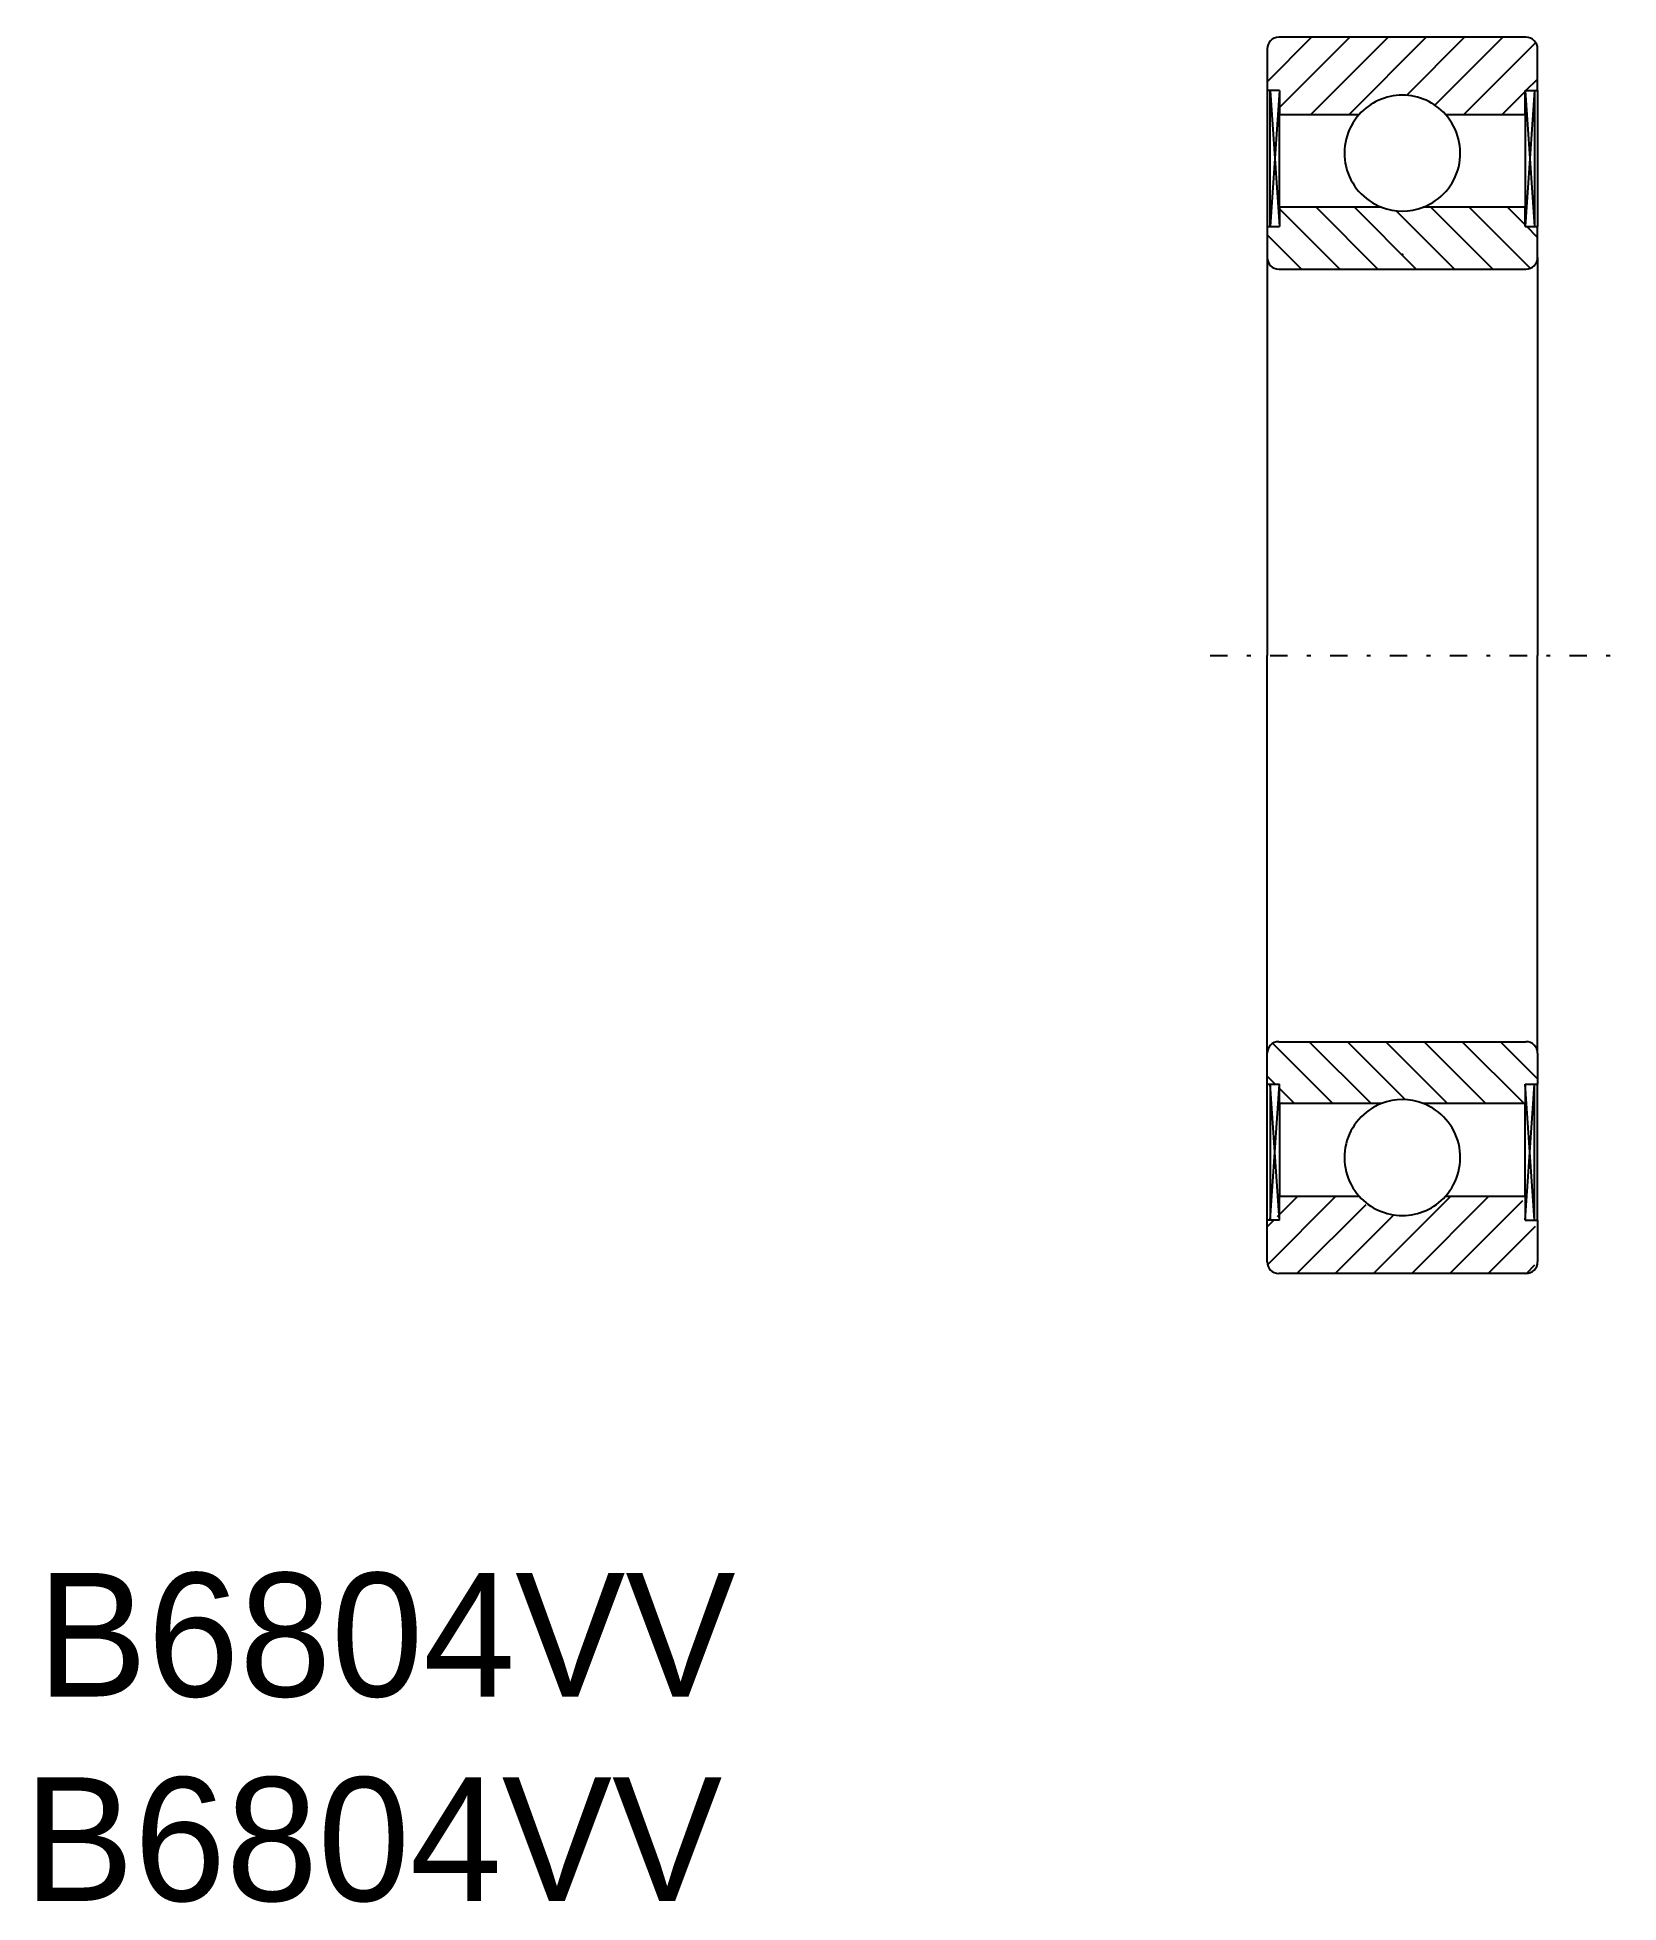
# Model space of a CAD drawing. Extents: x 25 to 202, y 3 to 182.
# Drawn here: x 160.62 to 201.56, y 133.37 to 181.66 of the extents above; entities outside this region: 1.
import ezdxf

# ---------------------------------------------------------------- set-up
doc = ezdxf.new("R2010")
doc.units = 0
doc.linetypes.add('CENTER', pattern=[17.5, 13, -1.5, 1.5, -1.5])
doc.linetypes.add('CNS_CENTER', pattern=[1.5, 0.45, -0.5, 0.05, -0.5])
doc.layers.get('0').update_dxf_attribs({"linetype": 'CONTINUOUS'})
doc.layers.add('CENTER', color=1, linetype='CNS_CENTER')

msp = doc.modelspace()

# ---------------------------------------------------------------- linework, layer by layer
at = {"color": 3, "linetype": 'CONTINUOUS'}
for p, q in [((192.456, 180.505), (193.606, 181.656)), ((192.778, 179.837), (194.596, 181.656)), ((193.586, 179.656), (195.586, 181.656)), ((194.576, 179.656), (196.576, 181.656)), ((196.062, 180.152), (197.566, 181.656)), ((196.798, 179.897), (198.556, 181.656)), ((197.546, 179.656), (199.408, 181.518)), ((192.536, 180.276), (192.778, 176.756)), ((192.778, 180.276), (192.536, 176.756)), ((198.536, 179.656), (199.134, 180.253)), ((199.134, 180.276), (199.375, 176.756)), ((199.375, 180.276), (199.134, 176.756)), ((199.156, 180.276), (199.456, 180.575)), ((195.325, 175.656), (193.725, 177.256)), ((196.315, 175.656), (194.715, 177.256)), ((198.295, 175.656), (196.695, 177.256)), ((199.264, 175.676), (197.685, 177.256)), ((199.134, 176.797), (198.675, 177.256)), ((194.335, 175.656), (192.778, 177.213)), ((197.305, 175.656), (195.796, 177.164)), ((199.456, 176.475), (199.175, 176.756)), ((193.345, 175.656), (192.456, 176.545)), ((194.156, 154.056), (192.6, 155.612)), ((195.146, 154.056), (193.546, 155.656)), ((196.038, 154.153), (194.536, 155.656)), ((197.126, 154.056), (195.526, 155.656)), ((198.116, 154.056), (196.516, 155.656)), ((199.106, 154.056), (197.506, 155.656)), ((199.456, 154.696), (198.496, 155.656)), ((192.666, 154.556), (192.456, 154.766)), ((192.536, 151.036), (192.778, 154.556)), ((192.778, 151.036), (192.536, 154.556)), ((199.134, 151.036), (199.375, 154.556)), ((199.375, 151.036), (199.134, 154.556)), ((193.166, 154.056), (192.778, 154.444)), ((192.465, 149.883), (194.237, 151.656)), ((192.72, 151.128), (193.247, 151.656)), ((195.207, 149.656), (197.207, 151.656)), ((196.197, 149.656), (198.197, 151.656)), ((193.227, 149.656), (195.015, 151.443)), ((194.217, 149.656), (195.727, 151.165)), ((197.187, 149.656), (199.076, 151.545)), ((192.456, 150.864), (192.627, 151.036)), ((198.177, 149.656), (199.398, 150.877)), ((199.177, 149.666), (199.387, 149.876))]:
    msp.add_line(p, q, dxfattribs=at)
at = {"color": 7, "linetype": 'CONTINUOUS'}
for p, q in [((199.156, 181.656), (192.756, 181.656)), ((192.456, 181.356), (192.456, 180.276)), ((199.456, 180.276), (199.456, 181.356)), ((192.778, 180.276), (192.456, 180.276)), ((192.456, 180.276), (192.456, 176.756)), ((192.536, 176.756), (192.536, 180.276)), ((192.778, 180.276), (192.778, 179.656)), ((199.134, 179.656), (199.134, 180.276)), ((199.134, 180.276), (199.456, 180.276)), ((199.375, 180.276), (199.375, 176.756)), ((199.456, 180.276), (199.456, 176.756)), ((192.778, 179.656), (194.838, 179.656)), ((192.778, 177.256), (192.778, 179.656)), ((197.074, 179.656), (199.134, 179.656)), ((199.134, 179.656), (199.134, 177.256)), ((195.417, 177.256), (192.778, 177.256)), ((192.778, 177.256), (192.778, 176.756)), ((199.134, 177.256), (196.494, 177.256)), ((199.134, 176.756), (199.134, 177.256)), ((192.456, 176.756), (192.456, 175.956)), ((192.456, 176.756), (192.778, 176.756)), ((199.134, 176.756), (199.456, 176.756)), ((199.456, 175.956), (199.456, 176.756)), ((192.456, 175.956), (192.456, 165.656)), ((199.456, 175.956), (199.456, 165.656)), ((192.756, 175.656), (199.156, 175.656)), ((192.456, 155.356), (192.456, 165.656)), ((199.456, 155.356), (199.456, 165.656)), ((192.756, 155.656), (199.156, 155.656)), ((192.456, 154.556), (192.456, 155.356)), ((199.456, 155.356), (199.456, 154.556)), ((192.456, 151.036), (192.456, 154.556)), ((192.456, 154.556), (192.778, 154.556)), ((192.536, 154.556), (192.536, 151.036)), ((192.778, 154.056), (192.778, 154.556)), ((199.134, 154.556), (199.134, 154.056)), ((199.134, 154.556), (199.456, 154.556)), ((199.375, 151.036), (199.375, 154.556)), ((199.456, 151.036), (199.456, 154.556)), ((195.417, 154.056), (192.778, 154.056)), ((192.778, 154.056), (192.778, 151.656)), ((199.134, 154.056), (196.494, 154.056)), ((199.134, 151.656), (199.134, 154.056)), ((192.778, 151.656), (194.838, 151.656)), ((192.778, 151.036), (192.778, 151.656)), ((197.074, 151.656), (199.134, 151.656)), ((199.134, 151.656), (199.134, 151.036)), ((192.456, 149.956), (192.456, 151.036)), ((192.778, 151.036), (192.456, 151.036)), ((199.134, 151.036), (199.456, 151.036)), ((199.456, 151.036), (199.456, 149.956)), ((199.156, 149.656), (192.756, 149.656))]:
    msp.add_line(p, q, dxfattribs=at)
for centre, radius, start, end in [((192.756, 181.356), 0.3, 90, 180), ((199.156, 181.356), 0.3, 0, 90), ((195.956, 178.656), 1.5, 41.8103, 138.1897), ((195.956, 178.656), 1.5, 138.1897, 248.9605), ((195.956, 178.656), 1.5, 291.0395, 41.8103), ((195.956, 178.656), 1.5, 248.9605, 291.0395), ((192.756, 175.956), 0.3, 180, 270), ((199.156, 175.956), 0.3, 270, 0), ((192.756, 155.356), 0.3, 90, 180), ((199.156, 155.356), 0.3, 0, 90), ((195.956, 152.656), 1.5, 111.0395, 221.8103), ((195.956, 152.656), 1.5, 68.9605, 111.0395), ((195.956, 152.656), 1.5, 318.1897, 68.9605), ((195.956, 152.656), 1.5, 221.8103, 318.1897), ((192.756, 149.956), 0.3, 180, 270), ((199.156, 149.956), 0.3, 270, 0)]:
    msp.add_arc(centre, radius, start, end, dxfattribs=at)
at = {"color": 7, "linetype": 'CONTINUOUS', "extrusion": (1, 0, 0)}
msp.add_point((195.956, 176.03, 7.834), dxfattribs=at)
at = {"color": 7, "linetype": 'CONTINUOUS', "extrusion": (-1, 0, -1e-16)}
msp.add_point((195.956, 176.03, 7.834), dxfattribs=at)
at = {"layer": 'CENTER'}
msp.add_line((190.983, 165.656), (201.556, 165.656), dxfattribs=at)
at = {"layer": 'CENTER', "color": 1, "linetype": 'CENTER'}
msp.add_line((25.095, 3.235), (34.195, 3.235), dxfattribs=at)

# ---------------------------------------------------------------- texts
at = {"color": 7, "linetype": 'CONTINUOUS'}
for p in [(160.615, 138.704), (160.269, 133.412)]:
    msp.add_text('B6804VV', height=3.2, dxfattribs=at).set_placement(p)

doc.saveas('drawing.dxf')
